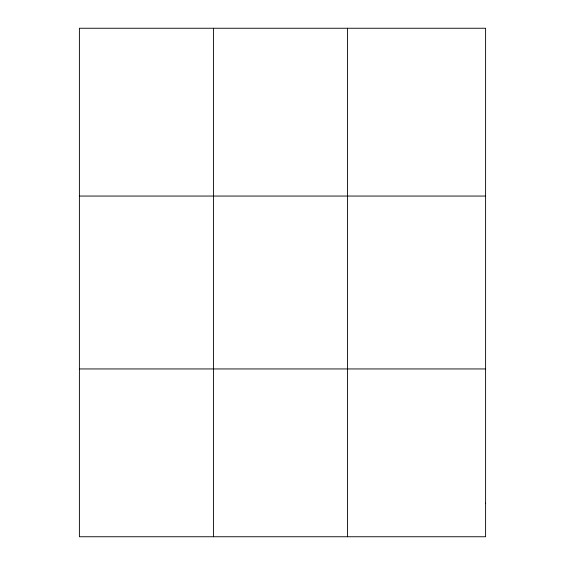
<?xml version="1.0" encoding="UTF-8"?>
<svg xmlns="http://www.w3.org/2000/svg" width="565" height="565" viewBox="0 0 565 565"><rect width="100%" height="100%" fill="white"/><g stroke="black" fill="none" stroke-linecap="round" stroke-linejoin="round"><path stroke-width="0.85" d="M213.443 28.25L213.443 536.75M347.496 28.25L347.496 536.75M79.397 196.055L485.603 196.055M79.397 368.945L485.603 368.945M485.603 503.189L485.603 536.75L79.397 536.75L79.397 28.25L485.603 28.25L485.603 503.189"/></g></svg>
